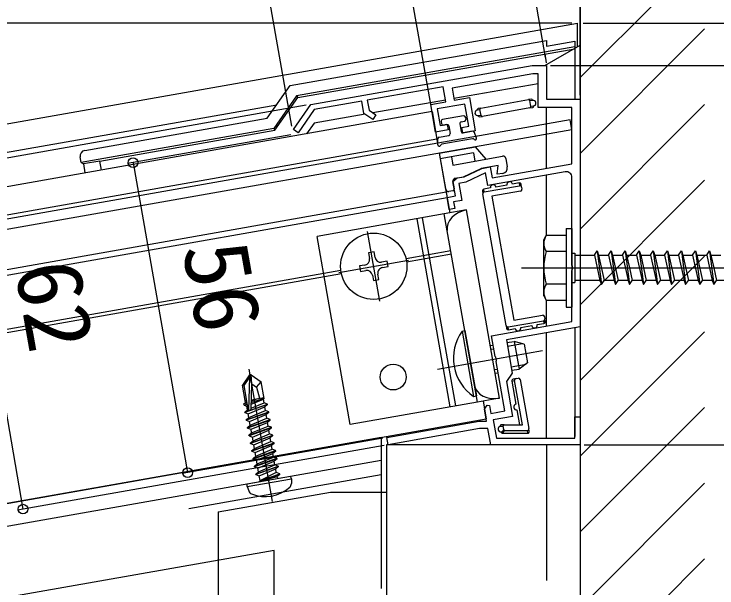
# Model space of a CAD drawing. Units: millimetres, scale not verified. Extents: x -700 to 700, y -1044 to 1037.
# Drawn here: x 298.7 to 423.8, y 655.8 to 757.9 of the extents above; entities that cross this region are included whole.
import ezdxf
from ezdxf.enums import TextEntityAlignment as Align

# ---------------------------------------------------------------- set-up
doc = ezdxf.new("R2010")
doc.units = ezdxf.units.MM
doc.header["$LTSCALE"] = 6
for name, color, linetype in [('0-3_YKK_11', 7, 'Continuous'), ('0-4_YKK_12', 2, 'Continuous'), ('0-5_YKK_13', 4, 'Continuous'), ('0-6_YKK_D', 6, 'Continuous'), ('0-8_YSS_K', 3, 'Continuous')]:
    doc.layers.add(name, color=color, linetype=linetype)
doc.styles.add('ＭＳ ゴシック', font='')
doc.styles.get('ＭＳ ゴシック').set_extended_font_data('MS Gothic')

msp = doc.modelspace()

# ---------------------------------------------------------------- linework, layer by layer
at = {"layer": '0-3_YKK_11'}
for points in [[(351.54, 741.833), (390.9, 748.773), (393.5, 748.773), (393.5, 742.773), (399.5, 742.773), (399.5, 728.112), (399.5, 702.26), (386.351, 699.941), (387.392, 694.033), (386.338, 692.527), (387.432, 686.322), (383.985, 685.714), (384.557, 682.473), (398.5, 682.473), (398.5, 686.273), (399.5, 686.273), (399.5, 681.273), (383.55, 681.273), (383.038, 684.173), (381.579, 684.173), (365.268, 681.297), (365.042, 682.577), (381.465, 685.473), (382.809, 685.473), (382.434, 687.598), (382.945, 688.327), (383.337, 688.241), (383.58, 686.862), (386.042, 687.296), (384.489, 696.102), (384.575, 696.303), (384.48, 696.844), (384.33, 697.004), (383.68, 700.689), (398, 703.214), (398, 712.315), (398.12, 712.498), (398.12, 713.048), (398, 713.232), (398, 728.863)], [(396.826, 729.848), (383.029, 727.415), (382.636, 729.646), (379.139, 728.016), (377.885, 727.795), (378.424, 724.742), (376.946, 724.481), (377.155, 723.299), (376.17, 723.126), (375.788, 725.292), (377.265, 725.553), (376.814, 728.113), (377.58, 728.756), (378.835, 728.978), (381.987, 730.447), (383.464, 730.708), (383.806, 728.77), (398, 731.273), (398, 741.273), (392, 741.273), (392, 747.273), (391.031, 747.273), (376.674, 744.742), (377.056, 742.575), (379.764, 743.053), (380.806, 737.144), (378.59, 736.753), (378.417, 737.738), (379.648, 737.955), (378.953, 741.894), (374.029, 741.026), (374.55, 738.072), (375.781, 738.289), (375.955, 737.304), (373.739, 736.913), (372.871, 741.837), (375.579, 742.315), (375.11, 744.974), (361.569, 742.586), (361.879, 740.827)], [(361.879, 740.827), (363.108, 739.967), (362.534, 739.148), (360.966, 740.246), (360.584, 742.412), (352.122, 740.92), (349.239, 736.804), (348.42, 737.377), (351.54, 741.833)]]:
    msp.add_lwpolyline(points, dxfattribs=at)
msp.add_arc((397, 728.863), 1, 360, 99.99998, dxfattribs=at)
at = {"layer": '0-4_YKK_12'}
for p, q in [((235.773, 727.517), (399.009, 756.3)), ((399.01, 752.117), (399.01, 756.294)), ((235.773, 722.452), (345.46, 741.793)), ((373.097, 740.556), (235.773, 716.342)), ((373.097, 740.556), (374.086, 734.942)), ((373.965, 735.632), (235.773, 711.265)), ((374.399, 733.171), (376.274, 722.535)), ((235.773, 700.603), (375.788, 725.291)), ((363.812, 706.832), (361.624, 719.241)), ((376.453, 715.762), (368.469, 714.354)), ((376.557, 715.171), (368.573, 713.763)), ((356.513, 711.943), (368.922, 714.13)), ((356.863, 712.308), (235.773, 690.956)), ((389, 712.773), (491.109, 712.773)), ((356.967, 711.717), (235.773, 690.347)), ((374.059, 694.734), (392.771, 698.033)), ((344.713, 671.174), (340.563, 694.711)), ((382.178, 689.051), (382.734, 685.899)), ((235.773, 659.986), (382.734, 685.899)), ((364.041, 682.603), (235.773, 659.986)), ((364.041, 682.603), (235.773, 659.986)), ((364.041, 682.603), (364.041, 655.694)), ((365, 681.268), (365, 581.09)), ((399.5, 681.268), (365, 681.268)), ((393.5, 681.268), (393.5, 657.131)), ((399.5, 681.268), (399.5, 581.09)), ((235.773, 655.924), (364.041, 678.541)), ((329.774, 669.96), (364.041, 676.003)), ((335, 669.338), (355, 672.864)), ((355, 672.864), (364.035, 672.864)), ((364.041, 672.864), (365.006, 672.864)), ((365, 672.864), (365, 581.09)), ((335, 669.338), (335, 650.574))]:
    msp.add_line(p, q, dxfattribs=at)
at = {"layer": '0-5_YKK_13'}
for p, q in [((347.832, 745.181), (393.5, 753.233)), ((393.2, 748.773), (399.5, 752.411)), ((393.5, 753.233), (393.5, 752.218)), ((393.5, 752.218), (398.5, 753.099)), ((398.5, 753.099), (398.5, 752.084)), ((398.5, 752.084), (348.995, 743.355)), ((349.184, 743.059), (398.5, 751.755)), ((398.5, 752.084), (398.5, 751.755)), ((398.5, 751.755), (398.5, 742.773)), ((343.776, 739.388), (347.832, 745.181)), ((392, 745.531), (377.001, 742.887)), ((348.995, 743.355), (344.939, 737.563)), ((348.995, 743.355), (349.184, 743.059)), ((345.128, 737.267), (349.184, 743.059)), ((375.524, 742.626), (362.548, 740.338)), ((381.798, 741.194), (390.265, 742.687)), ((390.759, 742.774), (390.265, 742.687)), ((390.498, 742.525), (390.99, 742.612)), ((390.689, 741.442), (390.498, 742.525)), ((390.999, 742.563), (390.99, 742.612)), ((381.142, 740.875), (381.635, 740.962)), ((381.142, 740.875), (381.151, 740.826)), ((381.798, 741.194), (381.304, 741.107)), ((381.826, 739.879), (381.635, 740.962)), ((390.526, 741.21), (382.058, 739.717)), ((390.526, 741.21), (391.019, 741.297)), ((391.181, 741.529), (390.689, 741.442)), ((391.181, 741.529), (391.173, 741.578)), ((393.5, 730.48), (393.5, 741.273)), ((361.179, 740.097), (352.091, 738.495)), ((378.71, 739.82), (374.967, 739.161)), ((381.325, 739.841), (381.333, 739.792)), ((381.826, 739.879), (381.333, 739.792)), ((381.565, 739.63), (382.058, 739.717)), ((397.69, 739.104), (235.773, 710.554)), ((311.267, 733.656), (343.776, 739.388)), ((352.091, 738.495), (350.774, 736.614)), ((374.724, 738.813), (374.793, 738.419)), ((378.049, 738.384), (378.292, 737.005)), ((378.292, 738.731), (378.883, 738.836)), ((379.057, 739.577), (379.127, 739.183)), ((398.003, 737.332), (397.69, 739.104)), ((398.003, 737.332), (235.773, 708.726)), ((344.939, 737.563), (310.631, 731.513)), ((313.961, 731.771), (345.128, 737.267)), ((344.939, 737.563), (345.128, 737.267)), ((375.732, 738.28), (375.141, 738.176)), ((376.079, 738.037), (376.322, 736.658)), ((374.391, 736.013), (376.079, 736.31)), ((380.328, 737.059), (378.64, 736.762)), ((381.026, 735.865), (380.662, 736.867)), ((374.143, 734.651), (374.143, 735.717)), ((374.628, 734.557), (374.638, 734.584)), ((380.302, 735.735), (374.868, 734.777)), ((380.603, 735.61), (380.584, 735.632)), ((374.399, 733.171), (380.856, 734.309)), ((382.711, 732.098), (380.856, 734.309)), ((310.631, 731.513), (310.457, 732.5)), ((374.399, 733.171), (375.527, 726.77)), ((380.481, 733.228), (374.572, 732.186)), ((376.542, 732.533), (376.802, 731.056)), ((376.802, 731.056), (385.666, 732.619)), ((380.481, 733.228), (380.742, 731.751)), ((386.245, 732.213), (386.505, 730.736)), ((310.631, 731.513), (311.021, 731.24)), ((313.963, 731.759), (311.021, 731.24)), ((311.021, 731.24), (311.301, 729.653)), ((314.243, 730.172), (313.961, 731.771)), ((384.845, 730.951), (381.848, 730.423)), ((384.709, 729.404), (384.845, 730.951)), ((378.696, 728.953), (381.848, 730.423)), ((385.694, 729.578), (384.709, 729.404)), ((377.219, 728.693), (378.696, 728.953)), ((393.5, 718.523), (393.5, 729.261)), ((376.814, 728.113), (377.039, 726.833)), ((382.397, 726.271), (388.7, 727.383)), ((386.447, 727.493), (384.477, 727.146)), ((388.613, 727.875), (387.431, 727.667)), ((388.613, 727.875), (388.7, 727.383)), ((389.048, 727.139), (388.961, 727.632)), ((389.048, 727.139), (389.117, 726.745)), ((235.773, 701.618), (375.614, 726.276)), ((376.796, 726.486), (376.107, 726.364)), ((382.067, 726.416), (382.154, 725.923)), ((386.287, 702.486), (382.154, 725.923)), ((383.492, 726.972), (382.31, 726.764)), ((382.397, 726.271), (382.31, 726.764)), ((388.874, 726.398), (383.753, 725.495)), ((383.753, 725.495), (387.642, 703.435)), ((381.193, 688.878), (375.289, 722.361)), ((385.133, 689.572), (379.229, 723.056)), ((370.365, 721.493), (376.269, 688.01)), ((371.35, 721.667), (377.254, 688.183)), ((397, 719.773), (397, 705.773)), ((397, 719.773), (398, 719.773)), ((398, 719.773), (398, 705.773)), ((358.543, 684.884), (352.639, 718.367)), ((393, 717.773), (393.433, 718.523)), ((397, 718.523), (393.431, 718.523)), ((397, 718.523), (397, 707.023)), ((393, 707.773), (393, 717.773)), ((397, 715.66), (393.447, 715.66)), ((398, 715.373), (398.5, 715.373)), ((398.5, 715.373), (398.5, 710.173)), ((398.5, 715.023), (402, 715.023)), ((402.5, 715.773), (403.25, 709.773)), ((402.75, 715.023), (403.75, 710.523)), ((402.75, 715.023), (404.5, 715.023)), ((404.5, 715.023), (405, 715.773)), ((404.5, 715.023), (405.5, 710.523)), ((405, 715.773), (405.75, 709.773)), ((405, 715.773), (405.25, 715.023)), ((405.25, 715.023), (406.25, 710.523)), ((405.25, 715.023), (407, 715.023)), ((407.5, 715.773), (408.25, 709.773)), ((407.75, 715.023), (408.25, 715.023)), ((407.75, 715.023), (408.25, 712.773)), ((408.25, 715.023), (409.5, 715.023)), ((410, 715.773), (410.75, 709.773)), ((410.25, 715.023), (412, 715.023)), ((410.25, 715.023), (411.25, 710.523)), ((412.5, 715.773), (413.25, 709.773)), ((412.75, 715.023), (414.5, 715.023)), ((412.75, 715.023), (413.75, 710.523)), ((415, 715.773), (415.75, 709.773)), ((415.25, 715.023), (417, 715.023)), ((415.25, 715.023), (416.25, 710.523)), ((417.5, 715.773), (418.25, 709.773)), ((417.75, 715.023), (419.5, 715.023)), ((417.75, 715.023), (418.75, 710.523)), ((420, 715.773), (420.75, 709.773)), ((420.25, 715.023), (422, 715.023)), ((420.25, 715.023), (421.25, 710.523)), ((422, 715.023), (423, 710.523)), ((422.5, 715.773), (423.25, 709.773)), ((422.75, 715.023), (423.25, 715.023)), ((422.75, 715.023), (423.25, 712.773)), ((423.25, 715.023), (424.5, 715.023)), ((364.282, 712.805), (365.266, 712.978)), ((408.25, 712.773), (408.75, 710.523)), ((423.25, 712.773), (423.75, 710.523)), ((397, 709.886), (393.447, 709.886)), ((398, 710.173), (398.5, 710.173)), ((403, 710.523), (398.5, 710.523)), ((405.5, 710.523), (403.75, 710.523)), ((405.5, 710.523), (405.75, 709.773)), ((405.75, 709.773), (406.25, 710.523)), ((408, 710.523), (406.25, 710.523)), ((408.25, 709.773), (408.75, 710.523)), ((410.5, 710.523), (408.75, 710.523)), ((413, 710.523), (411.25, 710.523)), ((415.5, 710.523), (413.75, 710.523)), ((418, 710.523), (416.25, 710.523)), ((420.5, 710.523), (418.75, 710.523)), ((423, 710.523), (421.25, 710.523)), ((425.5, 710.523), (423.75, 710.523)), ((393, 707.773), (393.433, 707.023)), ((393.431, 707.023), (397, 707.023)), ((393.5, 702.421), (393.5, 707.023)), ((397, 705.773), (398, 705.773)), ((386.634, 702.242), (392.937, 703.353)), ((387.642, 703.435), (392.763, 704.338)), ((392.937, 703.353), (393.024, 702.861)), ((393.111, 704.095), (393.18, 703.702)), ((393.267, 703.209), (393.18, 703.702)), ((386.287, 702.486), (386.374, 701.993)), ((386.721, 701.75), (386.634, 702.242)), ((388.888, 702.132), (390.857, 702.479)), ((391.842, 702.653), (393.024, 702.861)), ((398.5, 702.084), (398.5, 682.773)), ((378.451, 701.5), (378.952, 701.588)), ((378.952, 701.588), (381.001, 689.967)), ((386.721, 701.75), (387.903, 701.958)), ((393.5, 682.473), (393.5, 701.202)), ((389.53, 699.188), (387.717, 699.681)), ((383.482, 698.934), (383.974, 699.021)), ((383.595, 698.29), (384.088, 698.377)), ((386.55, 698.811), (389.199, 699.278)), ((389.53, 699.188), (390.12, 695.84)), ((390.12, 695.84), (388.585, 694.757)), ((384.237, 694.654), (384.729, 694.741)), ((387.191, 695.175), (389.84, 695.643)), ((387.305, 694.531), (388.585, 694.757)), ((340.589, 693.7), (339.332, 691.905)), ((339.649, 691.834), (340.663, 693.282)), ((340.488, 687.465), (340.663, 693.282)), ((340.885, 693.752), (340.589, 693.7)), ((340.663, 693.282), (340.589, 693.7)), ((341.018, 692.129), (340.737, 693.726)), ((341.018, 692.129), (340.885, 693.752)), ((340.885, 693.752), (342.68, 692.495)), ((384.35, 694.01), (384.843, 694.097)), ((340.884, 687.653), (341.018, 692.129)), ((341.877, 691.538), (342.68, 692.495)), ((343.206, 689.51), (342.68, 692.495)), ((387.316, 692.614), (387.809, 692.701)), ((387.316, 692.614), (388.046, 688.478)), ((388.053, 693.049), (387.56, 692.962)), ((389.198, 684.822), (387.809, 692.701)), ((388.053, 693.049), (388.446, 693.118)), ((388.794, 692.875), (390.328, 684.175)), ((339.882, 688.784), (339.332, 691.905)), ((340.392, 687.622), (339.649, 691.834)), ((340.918, 688.793), (343.192, 689.591)), ((340.933, 689.293), (343.175, 689.688)), ((339.617, 688.561), (339.882, 688.784)), ((339.617, 688.561), (340.187, 688.78)), ((339.654, 688.349), (339.617, 688.561)), ((339.654, 688.349), (340.228, 688.55)), ((339.654, 688.349), (340.142, 688.171)), ((343.803, 688.428), (339.789, 687.01)), ((339.827, 689.098), (340.122, 689.15)), ((340.785, 687.466), (343.786, 688.527)), ((340.888, 687.78), (343.189, 688.744)), ((340.909, 688.492), (343.074, 689.399)), ((340.926, 689.064), (342.026, 689.486)), ((343.206, 689.51), (343.074, 689.399)), ((343.189, 688.744), (343.074, 689.399)), ((343.786, 688.527), (343.189, 688.744)), ((343.803, 688.428), (343.317, 688.02)), ((343.803, 688.428), (343.786, 688.527)), ((339.771, 687.108), (340.645, 687.417)), ((339.789, 687.01), (339.771, 687.108)), ((340.015, 685.729), (344.029, 687.148)), ((344.047, 687.05), (340.032, 685.631)), ((340.142, 688.171), (340.287, 688.232)), ((340.258, 687.516), (340.142, 688.171)), ((340.386, 686.792), (343.317, 688.02)), ((343.432, 687.365), (343.317, 688.02)), ((344.029, 687.148), (343.432, 687.365)), ((344.047, 687.05), (343.56, 686.641)), ((344.047, 687.05), (344.029, 687.148)), ((388.219, 687.493), (388.69, 684.822)), ((339.789, 687.01), (340.386, 686.792)), ((340.501, 686.138), (340.386, 686.792)), ((340.629, 685.414), (343.56, 686.641)), ((343.675, 685.987), (343.56, 686.641)), ((344.272, 685.769), (343.675, 685.987)), ((340.032, 685.631), (340.015, 685.729)), ((340.032, 685.631), (340.629, 685.414)), ((340.258, 684.351), (344.272, 685.769)), ((344.29, 685.671), (340.275, 684.252)), ((340.744, 684.759), (340.629, 685.414)), ((340.872, 684.035), (343.803, 685.263)), ((344.29, 685.671), (343.803, 685.263)), ((343.919, 684.608), (343.803, 685.263)), ((344.515, 684.391), (343.919, 684.608)), ((344.29, 685.671), (344.272, 685.769)), ((385.255, 684.587), (385.763, 684.587)), ((385.255, 684.587), (385.255, 684.587)), ((385.259, 684.565), (385.255, 684.587)), ((385.96, 684.822), (385.452, 684.822)), ((385.869, 683.987), (385.763, 684.587)), ((385.96, 684.822), (389.198, 684.822)), ((340.275, 684.252), (340.258, 684.351)), ((340.275, 684.252), (340.872, 684.035)), ((340.501, 682.972), (344.515, 684.391)), ((344.533, 684.292), (340.518, 682.873)), ((340.987, 683.38), (340.872, 684.035)), ((341.115, 682.656), (344.046, 683.884)), ((344.533, 684.292), (344.046, 683.884)), ((344.162, 683.229), (344.046, 683.884)), ((344.533, 684.292), (344.515, 684.391)), ((385.449, 683.487), (385.433, 683.58)), ((385.869, 683.987), (385.449, 683.487)), ((385.449, 683.487), (385.449, 683.487)), ((385.645, 683.322), (386.065, 683.822)), ((385.645, 683.322), (385.646, 683.322)), ((386.065, 683.822), (390.032, 683.822)), ((390.032, 683.822), (390.121, 683.322)), ((390.416, 683.674), (390.328, 684.175)), ((340.518, 682.873), (340.501, 682.972)), ((340.518, 682.873), (341.115, 682.656)), ((340.744, 681.593), (344.758, 683.012)), ((344.776, 682.913), (340.761, 681.495)), ((341.23, 682.001), (341.115, 682.656)), ((341.358, 681.277), (344.289, 682.505)), ((344.758, 683.012), (344.162, 683.229)), ((344.776, 682.913), (344.289, 682.505)), ((344.405, 681.85), (344.289, 682.505)), ((344.776, 682.913), (344.758, 683.012)), ((340.761, 681.495), (340.744, 681.593)), ((340.761, 681.495), (341.358, 681.277)), ((340.987, 680.214), (345.002, 681.633)), ((345.019, 681.535), (341.004, 680.116)), ((341.473, 680.623), (341.358, 681.277)), ((341.601, 679.899), (344.532, 681.126)), ((345.002, 681.633), (344.405, 681.85)), ((345.019, 681.535), (344.532, 681.126)), ((344.648, 680.472), (344.532, 681.126)), ((345.019, 681.535), (345.002, 681.633)), ((341.004, 680.116), (340.987, 680.214)), ((341.004, 680.116), (341.601, 679.899)), ((341.23, 678.836), (345.245, 680.254)), ((345.262, 680.156), (341.247, 678.737)), ((341.717, 679.244), (341.601, 679.899)), ((341.844, 678.52), (344.776, 679.748)), ((345.245, 680.254), (344.648, 680.472)), ((345.262, 680.156), (344.776, 679.748)), ((344.891, 679.093), (344.776, 679.748)), ((345.262, 680.156), (345.245, 680.254)), ((341.247, 678.737), (341.23, 678.836)), ((341.247, 678.737), (341.844, 678.52)), ((341.473, 677.457), (345.488, 678.876)), ((345.505, 678.777), (341.491, 677.358)), ((341.96, 677.865), (341.844, 678.52)), ((342.087, 677.141), (345.019, 678.369)), ((345.488, 678.876), (344.891, 679.093)), ((345.505, 678.777), (345.019, 678.369)), ((345.134, 677.714), (345.019, 678.369)), ((345.505, 678.777), (345.488, 678.876)), ((341.491, 677.358), (341.473, 677.457)), ((341.491, 677.358), (342.087, 677.141)), ((341.716, 676.078), (345.731, 677.497)), ((345.748, 677.398), (341.734, 675.98)), ((342.203, 676.486), (342.087, 677.141)), ((342.203, 676.486), (345.134, 677.714)), ((345.731, 677.497), (345.134, 677.714)), ((345.748, 677.398), (345.262, 676.99)), ((345.748, 677.398), (345.731, 677.497)), ((341.716, 676.078), (342.203, 676.486)), ((341.734, 675.98), (341.716, 676.078)), ((341.734, 675.98), (342.33, 675.763)), ((342.33, 675.763), (345.262, 676.99)), ((342.475, 674.943), (342.33, 675.763)), ((345.377, 676.335), (342.533, 674.902)), ((342.533, 674.902), (345.974, 676.118)), ((345.991, 676.02), (342.55, 674.804)), ((345.377, 676.335), (345.262, 676.99)), ((345.974, 676.118), (345.377, 676.335)), ((345.991, 676.02), (345.505, 675.611)), ((345.991, 676.02), (345.974, 676.118)), ((345.991, 676.02), (345.974, 676.118)), ((340.184, 674.336), (347.889, 675.694)), ((340.184, 673.828), (348.062, 675.217)), ((342.55, 674.804), (342.533, 674.902)), ((342.55, 674.804), (345.505, 675.611)), ((345.528, 675.481), (345.505, 675.611)), ((348.062, 675.217), (347.889, 675.694)), ((348.062, 675.217), (348.062, 674.402)), ((340.184, 673.828), (340.184, 674.336)), ((340.184, 673.828), (340.462, 673.062)), ((345, 662.491), (235.773, 643.232)), ((345, 581.09), (345, 662.491))]:
    msp.add_line(p, q, dxfattribs=at)
for points in [[(379.229, 723.056), (375.289, 722.361), (352.639, 718.367)], [(362.95, 714.601), (362.776, 715.585), (361.791, 715.412), (361.965, 714.427)], [(402, 715.023), (402.5, 715.773), (402.75, 715.023)], [(402, 715.023), (403, 710.523), (403.25, 709.773), (403.75, 710.523)], [(407, 715.023), (407.5, 715.773), (407.75, 715.023)], [(407, 715.023), (408, 710.523), (408.25, 709.773)], [(409.5, 715.023), (410, 715.773), (410.25, 715.023)], [(409.5, 715.023), (410.5, 710.523), (410.75, 709.773), (411.25, 710.523)], [(412, 715.023), (412.5, 715.773), (412.75, 715.023)], [(412, 715.023), (413, 710.523), (413.25, 709.773), (413.75, 710.523)], [(414.5, 715.023), (415, 715.773), (415.25, 715.023)], [(414.5, 715.023), (415.5, 710.523), (415.75, 709.773), (416.25, 710.523)], [(417, 715.023), (417.5, 715.773), (417.75, 715.023)], [(417, 715.023), (418, 710.523), (418.25, 709.773), (418.75, 710.523)], [(419.5, 715.023), (420, 715.773), (420.25, 715.023)], [(419.5, 715.023), (420.5, 710.523), (420.75, 709.773), (421.25, 710.523)], [(422, 715.023), (422.5, 715.773), (422.75, 715.023)], [(365.266, 712.978), (365.093, 713.963), (364.108, 713.789)], [(361.154, 713.268), (360.169, 713.095), (360.342, 712.11), (361.327, 712.284)], [(362.486, 711.472), (362.659, 710.488), (363.644, 710.661), (363.47, 711.646)], [(423, 710.523), (423.25, 709.773), (423.75, 710.523)], [(378.451, 701.5), (380.5, 689.879), (381.001, 689.967)], [(386.436, 699.455), (387.717, 699.681), (388.585, 694.757)], [(341.018, 692.129), (341.877, 691.538), (342.387, 689.549)], [(385.133, 689.572), (381.193, 688.878), (358.543, 684.884)], [(339.771, 687.108), (340.258, 687.516), (340.4, 687.576)], [(340.015, 685.729), (340.501, 686.138), (343.432, 687.365)], [(340.258, 684.351), (340.744, 684.759), (343.675, 685.987)], [(340.501, 682.972), (340.987, 683.38), (343.919, 684.608)], [(385.646, 683.322), (390.121, 683.322), (390.121, 683.322)], [(340.744, 681.593), (341.23, 682.001), (344.162, 683.229)], [(340.987, 680.214), (341.473, 680.623), (344.405, 681.85)], [(341.23, 678.836), (341.717, 679.244), (344.648, 680.472)], [(341.473, 677.457), (341.96, 677.865), (344.891, 679.093)]]:
    msp.add_lwpolyline(points, dxfattribs=at)
for centre, radius in [((362.718, 713.037), 5.9), ((366.191, 693.34), 2.3)]:
    msp.add_circle(centre, radius, dxfattribs=at)
for centre, radius, start, end in [((390.793, 742.577), 0.2, 10, 100), ((391.086, 742.07), 0.5, 280, 100), ((381.339, 740.91), 0.2, 100, 190), ((390.984, 741.494), 0.2, 280, 10), ((378.762, 739.525), 0.3, 10, 100), ((381.238, 740.334), 0.5, 100, 280), ((381.53, 739.827), 0.2, 190, 280), ((375.019, 738.865), 0.3, 100, 190), ((375.089, 738.471), 0.3, 190, 280), ((378.344, 738.436), 0.3, 100, 190), ((378.831, 739.131), 0.3, 280, 10), ((375.784, 737.984), 0.3, 10, 100), ((374.443, 735.717), 0.3, 100, 180), ((376.027, 736.606), 0.3, 280, 10), ((378.588, 737.057), 0.3, 190, 280), ((380.38, 736.764), 0.3, 20, 100), ((380.794, 735.771), 0.25, 220, 22.042), ((374.393, 734.642), 0.25, 177.958, 340), ((374.92, 734.481), 0.3, 100, 160), ((380.355, 735.439), 0.3, 40, 100), ((385.753, 732.127), 0.5, 10, 100), ((385.521, 730.562), 1, 280, 10), ((377.306, 728.2), 0.5, 100, 190), ((383.985, 727.059), 0.5, 10, 190), ((386.939, 727.58), 0.5, 10, 190), ((388.665, 727.58), 0.3, 10, 100), ((376.02, 726.856), 0.5, 190, 280), ((376.744, 726.781), 0.3, 280, 10), ((382.362, 726.468), 0.3, 100, 190), ((388.822, 726.693), 0.3, 280, 10), ((395.556, 717.103), 2.556, 146.25178, 214.38425), ((363.934, 714.774), 1, 190, 280), ((402.553, 712.773), 9.553, 162.41205, 197.58795), ((360.98, 714.253), 1, 280, 10), ((361.501, 711.299), 1, 10, 100), ((364.455, 711.82), 1, 100, 190), ((395.556, 708.443), 2.556, 145.61575, 213.74822), ((392.815, 704.043), 0.3, 10, 100), ((388.395, 702.045), 0.5, 190, 10), ((391.35, 702.566), 0.5, 190, 10), ((392.972, 703.156), 0.3, 280, 10), ((385.13, 696.686), 8.232, 144.2189, 235.7811), ((386.669, 702.045), 0.3, 190, 280), ((387.612, 692.666), 0.3, 100, 190), ((388.498, 692.823), 0.3, 10, 100), ((388.133, 687.986), 0.5, 100, 280), ((340.636, 687.665), 0.248, 190, 357.19096), ((385.346, 684.072), 0.5, 100, 280), ((385.452, 684.622), 0.2, 90, 189.97762), ((385.646, 683.522), 0.2, 190.10648, 269.89352), ((390.121, 683.622), 0.3, 270.02238, 10), ((342.278, 674.908), 0.2, 280, 10), ((345.725, 675.516), 0.2, 190, 280), ((343.411, 678.56), 6.5, 247.94412, 312.05588), ((347.162, 674.402), 0.9, 312.05588, 0), ((341.308, 673.37), 0.9, 200, 247.94412)]:
    msp.add_arc(centre, radius, start, end, dxfattribs=at)
for centre, major_axis, ratio, start_param, end_param in [((390.3, 742.49), (0.198, 0.035), 0.995037, 0, 1.5707963), ((381.833, 740.997), (-0.198, -0.035), 0.995037, 4.712389, 6.2831853), ((390.491, 741.407), (0.198, 0.035), 0.995037, 4.712389, 6.2831853), ((382.024, 739.914), (0.198, 0.035), 0.995037, 3.1415927, 4.712389), ((311.445, 732.67), (-0.822, 0.576), 0.99628, 5.4996506, 7.06672), ((388.752, 727.087), (0.052, -0.296), 0.997785, 1.5707963, 3.1415927), ((382.449, 725.975), (0.052, -0.296), 0.997785, 3.1415927, 4.712389), ((379.75, 720.101), (-3.939, -0.695), 0.75, 4.712389, 6.2831853), ((392.885, 703.65), (-0.052, 0.296), 0.997785, 3.1415927, 4.712389), ((386.582, 702.538), (0.052, -0.296), 0.997785, 4.712389, 6.2831853), ((388.105, 692.753), (0.296, 0.052), 0.997785, 1.5707963, 3.1415927), ((384.612, 692.527), (-3.939, -0.695), 0.75, 0, 1.5707963), ((385.96, 684.622), (-0.2, 0), 0.997717, 4.712389, 6.4573277), ((386.066, 684.023), (0.129, 0.154), 0.996235, 2.445318, 3.8378673), ((390.032, 684.123), (-0.052, 0.296), 0.997717, 2.9674503, 4.712389)]:
    msp.add_ellipse(centre, major_axis=major_axis, ratio=ratio, start_param=start_param, end_param=end_param, dxfattribs=at)
at = {"layer": '0-6_YKK_D'}
for p, q in [((393.326, 750.217), (378.392, 834.914)), ((348.164, 737.988), (332.5, 826.822)), ((399.5, 743.473), (399.5, 817.3)), ((372.923, 741.541), (362.329, 801.619)), ((348.164, 737.988), (337.709, 797.278)), ((399.5, 743.473), (399.5, 787.3)), ((398.009, 756.3), (-537, 756.3)), ((400.009, 756.3), (578, 756.3)), ((400.009, 756.3), (548, 756.3)), ((400.01, 756.294), (608, 756.294)), ((393.5, 749.232), (393.219, 750.824)), ((394.2, 748.773), (548, 748.773)), ((394.2, 748.773), (518, 748.773)), ((394.2, 748.773), (548, 748.773)), ((350.678, 741.681), (288.519, 730.721)), ((347.932, 736.424), (318.88, 731.302)), ((289.504, 730.894), (300.27, 669.836)), ((319.865, 731.475), (329.589, 676.326)), ((399, 712.773), (518, 712.773)), ((364.353, 682.456), (328.604, 676.152)), ((364.578, 681.176), (299.286, 669.663)), ((400.2, 681.273), (548, 681.273)), ((400.2, 681.273), (578, 681.273)), ((400.2, 681.273), (578, 681.273))]:
    msp.add_line(p, q, dxfattribs=at)
for centre in [(319.865, 731.475), (329.589, 676.326), (300.27, 669.836)]:
    msp.add_circle(centre, 0.85, dxfattribs=at)
at = {"layer": '0-8_YSS_K'}
for p, q in [((399.5, 763.925), (399.5, 581.09)), ((399.5, 746.606), (416.819, 763.925)), ((399.5, 733.136), (421.639, 755.275)), ((399.5, 719.666), (421.639, 741.805)), ((399.5, 706.195), (421.639, 728.334)), ((399.5, 692.725), (421.639, 714.864)), ((399.5, 679.255), (421.639, 701.394)), ((399.5, 665.784), (421.639, 687.923)), ((399.5, 652.314), (421.639, 674.453)), ((399.5, 638.843), (421.639, 660.983))]:
    msp.add_line(p, q, dxfattribs=at)

# ---------------------------------------------------------------- texts
at = {"layer": '0-6_YKK_D', "style": 'ＭＳ ゴシック'}
for s, p in [('56', (325.176, 715.75)), ('62', (295.321, 712.304))]:
    msp.add_text(s, height=11.73, rotation=280, dxfattribs=at).set_placement(p, align=Align.BOTTOM_LEFT)

doc.saveas('drawing.dxf')
